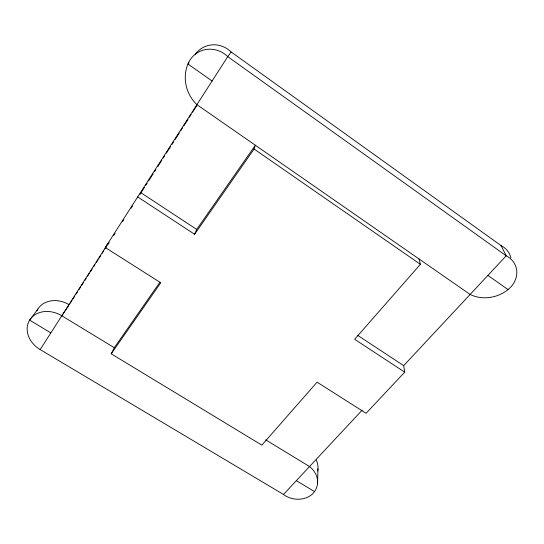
<?xml version="1.0" encoding="UTF-8"?>
<svg xmlns="http://www.w3.org/2000/svg" width="544" height="544" viewBox="0 0 544 544"><rect width="100%" height="100%" fill="white"/><g stroke="black" fill="none" stroke-linecap="round" stroke-linejoin="round"><path stroke-width="0.82" d="M317.58 483.181L317.982 468.819M194.596 234.274L254.068 149.015L255.34 145.248L196.697 229.432L194.596 234.274L137.686 196.928L105.291 247.527L160.759 282.785L111.214 353.811L261.854 445.142L317.077 382.153L366.078 413.297L404.709 372.15L403.696 365.636L357.864 335.485M111.214 353.811L114.294 347.718L159.888 282.268M265.676 439.844L309.536 466.534A26.472 20.842 6.2 0 1 314.534 491.606A19.836 15.592 5.8 0 1 283.485 494.448L40.168 349.574L108.678 242.576L105.291 247.527M137.686 196.928L227.739 56.637L231.18 51.993L501.024 245.568A23.63 20.4 -19.4 0 1 510.911 257.836M70.156 303.355L71.992 300.492M72.91 299.057L74.746 296.194M76.119 294.046L77.493 291.904M78.866 289.755L80.702 286.892M81.62 285.457L83.456 282.594M84.83 280.452L86.204 278.304M87.577 276.155L89.413 273.292M90.331 271.864L92.167 269.001M93.541 266.852L94.914 264.704M96.288 262.562L98.124 259.699M99.042 258.264L100.871 255.401M102.252 253.259L103.625 251.11M104.999 248.962L106.372 246.813M107.753 244.671L109.126 242.522M113.71 235.362L115.083 233.22M122.42 221.768L123.794 219.62M131.131 208.168L132.505 206.02M139.842 194.575L144.425 187.415M145.799 185.266L147.179 183.124M148.553 180.975L153.136 173.822M154.51 171.673L155.89 169.524M157.719 166.661L161.847 160.222M163.22 158.073L164.601 155.924M166.43 153.061L170.558 146.622M171.931 144.48L173.767 141.617M175.141 139.468L179.268 133.028M180.642 130.88L182.478 128.017M183.852 125.868L187.979 119.428M189.353 117.28L191.189 114.417M192.562 112.275L196.69 105.828M40.168 349.574A24.643 20.046 27.9 0 1 29.764 319.899A24.643 20.046 27.9 0 1 61.812 315.778L68.775 305.47M37.883 309.08L29.628 320.124L50.85 332.894M419.057 258.978L420.383 264.316L354.647 339.3L404.709 372.15M283.485 494.448L362.154 410.149M403.696 365.636L506.199 255.802L501.024 245.568M189.101 62.778L187.932 63.988A35.809 34.075 63.8 0 0 196.969 104.7L470.125 294.454A32.524 28.023 -18.8 0 0 508.048 289.592A24.358 20.89 -18.7 0 0 506.199 255.802L227.739 56.637A26.119 24.711 63.6 0 0 187.932 63.988L212.119 81.036M296.351 480.658L314.534 491.606M61.812 315.778L114.294 347.718M140.692 192.583L196.697 229.432M254.068 149.015L420.383 264.316M487.907 275.4L508.048 289.592M195.235 54.434A25.31 23.963 65.6 0 1 231.18 51.993M36.958 310.794A23.97 19.679 28.3 0 1 69.244 304.783M316.282 460.054A25.806 20.536 6.1 0 1 317.662 471.002"/></g></svg>
